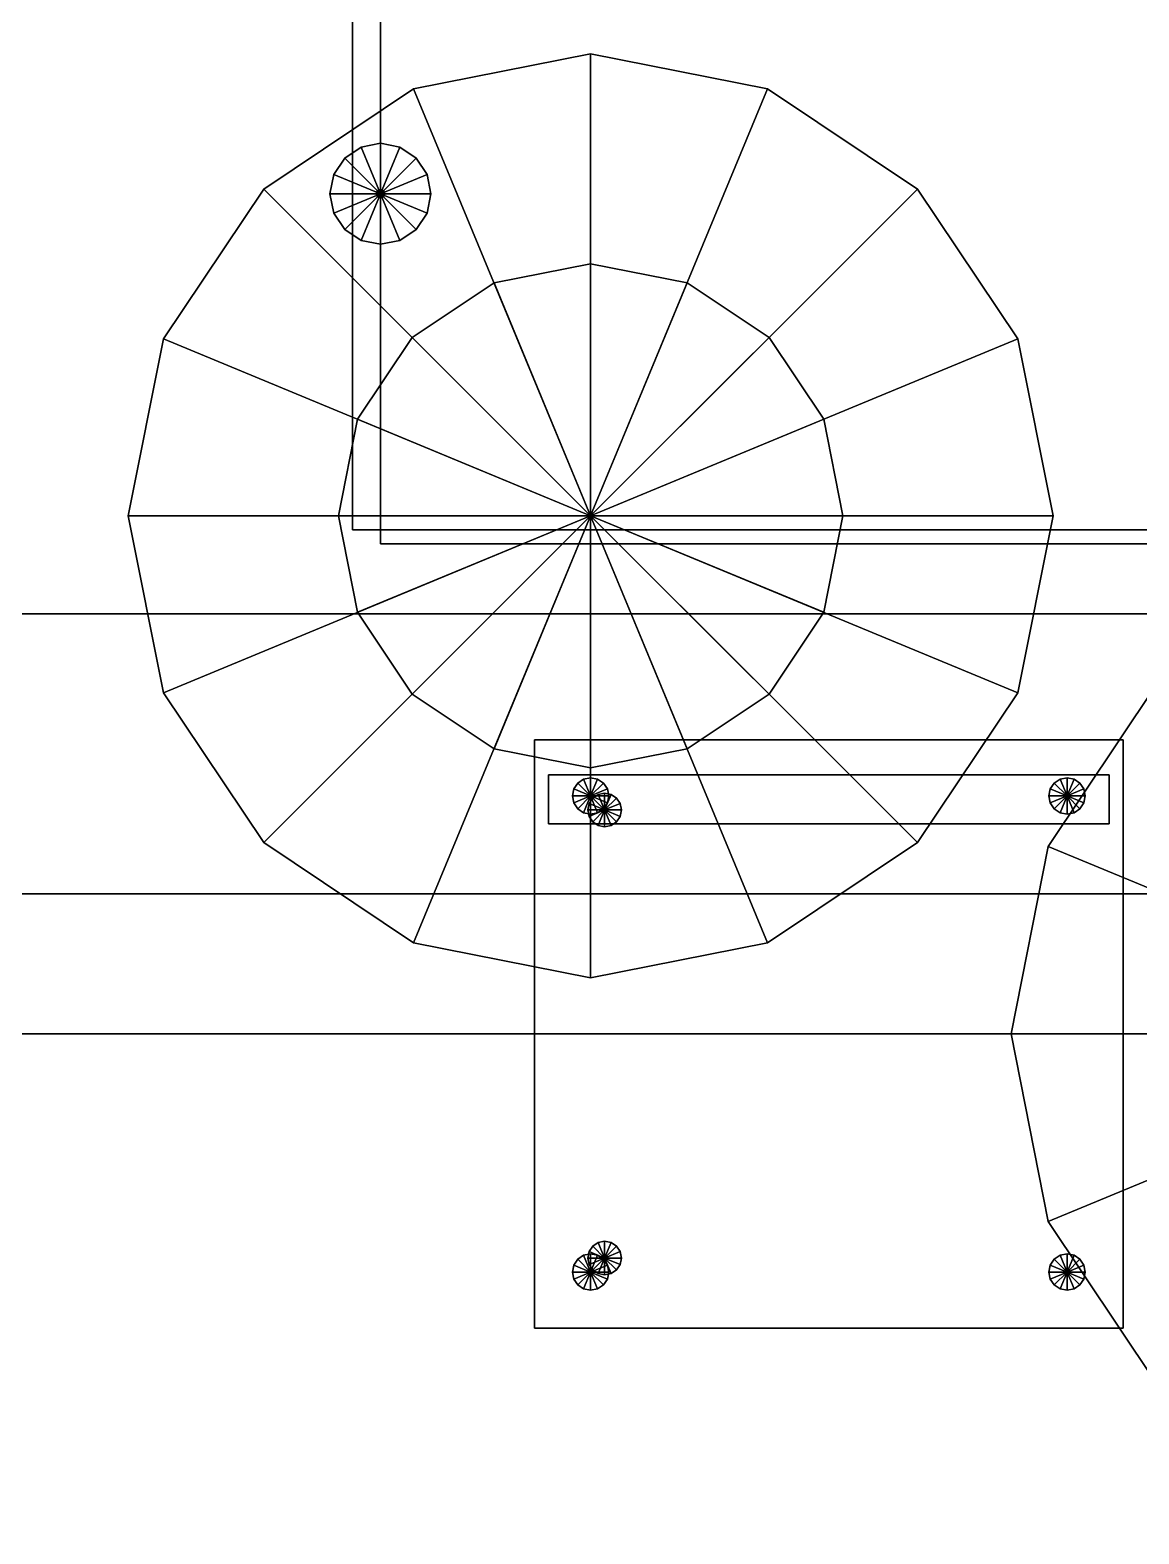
# Model space of a CAD drawing. Header units: millimetres. Extents: x -8000 to 18500, y -500 to 32500.
# Drawn here: x 7550 to 8341, y 10843 to 11917 of the extents above; entities that cross this region are included whole.
import ezdxf

# ---------------------------------------------------------------- set-up
doc = ezdxf.new("R2010")
doc.units = ezdxf.units.MM
for name, color, linetype in [('3D-FURNITURE', 7, 'Continuous'), ('3D-LIGHTS', 7, 'Continuous'), ('3D-SITE', 7, 'Continuous'), ('3D-SLABS', 7, 'Continuous'), ('3D-VEHICLES', 7, 'Continuous')]:
    doc.layers.add(name, color=color, linetype=linetype)

msp = doc.modelspace()

# ---------------------------------------------------------------- linework, layer by layer
at = {"layer": '3D-FURNITURE', "color": 7}
for points in [[(8352.5, 11447.5, 4638), (8276.6, 11333.9, 4638), (8276.6, 11333.9, 4670), (8352.5, 11447.5, 4670)], [(8600, 11200, 4670), (8352.5, 11447.5, 4670), (8276.6, 11333.9, 4670), (8600, 11200, 4670)], [(8600, 11200, 4638), (8276.6, 11333.9, 4638), (8352.5, 11447.5, 4638), (8600, 11200, 4638)], [(7910, 10990, 4360), (7910, 11410, 4360), (8330, 11410, 4360), (8330, 10990, 4360)], [(7910, 11410, 4360), (7910, 11410, 4400), (8330, 11410, 4400), (8330, 11410, 4360)], [(7910, 10990, 4360), (7910, 10990, 4400), (7910, 11410, 4400), (7910, 11410, 4360)], [(7910, 10990, 4400), (8330, 10990, 4400), (8330, 11410, 4400), (7910, 11410, 4400)], [(8330, 10990, 4360), (8330, 11410, 4360), (8330, 11410, 4400), (8330, 10990, 4400)], [(7920, 11350, 4650), (7920, 11385, 4650), (8320, 11385, 4650), (8320, 11350, 4650)], [(7920, 11385, 4650), (7920, 11385, 4740), (8320, 11385, 4740), (8320, 11385, 4650)], [(7920, 11350, 4650), (7920, 11350, 4740), (7920, 11385, 4740), (7920, 11385, 4650)], [(7920, 11350, 4740), (8320, 11350, 4740), (8320, 11385, 4740), (7920, 11385, 4740)], [(7950, 11383, 3950), (7945, 11382, 3950), (7945, 11382, 4380), (7950, 11383, 4380)], [(7950, 11370, 4380), (7950, 11383, 4380), (7945, 11382, 4380), (7950, 11370, 4380)], [(7950, 11370, 3950), (7945, 11382, 3950), (7950, 11383, 3950), (7950, 11370, 3950)], [(7955, 11382, 3950), (7950, 11383, 3950), (7950, 11383, 4380), (7955, 11382, 4380)], [(7950, 11370, 4380), (7955, 11382, 4380), (7950, 11383, 4380), (7950, 11370, 4380)], [(7950, 11370, 3950), (7950, 11383, 3950), (7955, 11382, 3950), (7950, 11370, 3950)], [(8290, 11383, 3950), (8285, 11382, 3950), (8285, 11382, 4380), (8290, 11383, 4380)], [(8290, 11370, 4380), (8290, 11383, 4380), (8285, 11382, 4380), (8290, 11370, 4380)], [(8290, 11370, 3950), (8285, 11382, 3950), (8290, 11383, 3950), (8290, 11370, 3950)], [(8295, 11382, 3950), (8290, 11383, 3950), (8290, 11383, 4380), (8295, 11382, 4380)], [(8290, 11370, 4380), (8295, 11382, 4380), (8290, 11383, 4380), (8290, 11370, 4380)], [(8290, 11370, 3950), (8290, 11383, 3950), (8295, 11382, 3950), (8290, 11370, 3950)], [(8320, 11350, 4650), (8320, 11385, 4650), (8320, 11385, 4740), (8320, 11350, 4740)], [(7938, 11375, 3950), (7937, 11370, 3950), (7937, 11370, 4380), (7938, 11375, 4380)], [(7950, 11370, 4380), (7938, 11375, 4380), (7937, 11370, 4380), (7950, 11370, 4380)], [(7950, 11370, 3950), (7937, 11370, 3950), (7938, 11375, 3950), (7950, 11370, 3950)], [(7940.8, 11379.2, 3950), (7938, 11375, 3950), (7938, 11375, 4380), (7940.8, 11379.2, 4380)], [(7950, 11370, 4380), (7940.8, 11379.2, 4380), (7938, 11375, 4380), (7950, 11370, 4380)], [(7950, 11370, 3950), (7938, 11375, 3950), (7940.8, 11379.2, 3950), (7950, 11370, 3950)], [(7945, 11382, 3950), (7940.8, 11379.2, 3950), (7940.8, 11379.2, 4380), (7945, 11382, 4380)], [(7950, 11370, 4380), (7945, 11382, 4380), (7940.8, 11379.2, 4380), (7950, 11370, 4380)], [(7950, 11370, 3950), (7940.8, 11379.2, 3950), (7945, 11382, 3950), (7950, 11370, 3950)], [(7950, 11370, 4380), (7959.2, 11379.2, 4380), (7955, 11382, 4380), (7950, 11370, 4380)], [(7950, 11370, 3950), (7955, 11382, 3950), (7959.2, 11379.2, 3950), (7950, 11370, 3950)], [(7950, 11370, 4380), (7962, 11375, 4380), (7959.2, 11379.2, 4380), (7950, 11370, 4380)], [(7950, 11370, 3950), (7959.2, 11379.2, 3950), (7962, 11375, 3950), (7950, 11370, 3950)], [(7950, 11370, 4380), (7963, 11370, 4380), (7962, 11375, 4380), (7950, 11370, 4380)], [(7950, 11370, 3950), (7962, 11375, 3950), (7963, 11370, 3950), (7950, 11370, 3950)], [(7959.2, 11379.2, 3950), (7955, 11382, 3950), (7955, 11382, 4380), (7959.2, 11379.2, 4380)], [(7962, 11375, 3950), (7959.2, 11379.2, 3950), (7959.2, 11379.2, 4380), (7962, 11375, 4380)], [(7963, 11370, 3950), (7962, 11375, 3950), (7962, 11375, 4380), (7963, 11370, 4380)], [(8278, 11375, 3950), (8277, 11370, 3950), (8277, 11370, 4380), (8278, 11375, 4380)], [(8290, 11370, 4380), (8278, 11375, 4380), (8277, 11370, 4380), (8290, 11370, 4380)], [(8290, 11370, 3950), (8277, 11370, 3950), (8278, 11375, 3950), (8290, 11370, 3950)], [(8280.8, 11379.2, 3950), (8278, 11375, 3950), (8278, 11375, 4380), (8280.8, 11379.2, 4380)], [(8290, 11370, 4380), (8280.8, 11379.2, 4380), (8278, 11375, 4380), (8290, 11370, 4380)], [(8290, 11370, 3950), (8278, 11375, 3950), (8280.8, 11379.2, 3950), (8290, 11370, 3950)], [(8285, 11382, 3950), (8280.8, 11379.2, 3950), (8280.8, 11379.2, 4380), (8285, 11382, 4380)], [(8290, 11370, 4380), (8285, 11382, 4380), (8280.8, 11379.2, 4380), (8290, 11370, 4380)], [(8290, 11370, 3950), (8280.8, 11379.2, 3950), (8285, 11382, 3950), (8290, 11370, 3950)], [(8290, 11370, 4380), (8299.2, 11379.2, 4380), (8295, 11382, 4380), (8290, 11370, 4380)], [(8290, 11370, 3950), (8295, 11382, 3950), (8299.2, 11379.2, 3950), (8290, 11370, 3950)], [(8290, 11370, 4380), (8302, 11375, 4380), (8299.2, 11379.2, 4380), (8290, 11370, 4380)], [(8290, 11370, 3950), (8299.2, 11379.2, 3950), (8302, 11375, 3950), (8290, 11370, 3950)], [(8290, 11370, 4380), (8303, 11370, 4380), (8302, 11375, 4380), (8290, 11370, 4380)], [(8290, 11370, 3950), (8302, 11375, 3950), (8303, 11370, 3950), (8290, 11370, 3950)], [(8299.2, 11379.2, 3950), (8295, 11382, 3950), (8295, 11382, 4380), (8299.2, 11379.2, 4380)], [(8302, 11375, 3950), (8299.2, 11379.2, 3950), (8299.2, 11379.2, 4380), (8302, 11375, 4380)], [(8303, 11370, 3950), (8302, 11375, 3950), (8302, 11375, 4380), (8303, 11370, 4380)], [(7937, 11370, 3950), (7938, 11365, 3950), (7938, 11365, 4380), (7937, 11370, 4380)], [(7950, 11370, 4380), (7937, 11370, 4380), (7938, 11365, 4380), (7950, 11370, 4380)], [(7950, 11370, 3950), (7938, 11365, 3950), (7937, 11370, 3950), (7950, 11370, 3950)], [(7950, 11370, 4380), (7938, 11365, 4380), (7940.8, 11360.8, 4380), (7950, 11370, 4380)], [(7950, 11370, 3950), (7940.8, 11360.8, 3950), (7938, 11365, 3950), (7950, 11370, 3950)], [(7938, 11365, 3950), (7940.8, 11360.8, 3950), (7940.8, 11360.8, 4380), (7938, 11365, 4380)], [(7950, 11370, 4380), (7940.8, 11360.8, 4380), (7945, 11358, 4380), (7950, 11370, 4380)], [(7950, 11370, 3950), (7945, 11358, 3950), (7940.8, 11360.8, 3950), (7950, 11370, 3950)], [(7950, 11370, 4380), (7945, 11358, 4380), (7950, 11357, 4380), (7950, 11370, 4380)], [(7950, 11370, 3950), (7950, 11357, 3950), (7945, 11358, 3950), (7950, 11370, 3950)], [(7948.9, 11364.6, 4380), (7948, 11360, 4380), (7948, 11360, 4730), (7948.9, 11364.6, 4730)], [(7960, 11360, 4730), (7948.9, 11364.6, 4730), (7948, 11360, 4730), (7960, 11360, 4730)], [(7960, 11360, 4380), (7948, 11360, 4380), (7948.9, 11364.6, 4380), (7960, 11360, 4380)], [(7951.5, 11368.5, 4380), (7948.9, 11364.6, 4380), (7948.9, 11364.6, 4730), (7951.5, 11368.5, 4730)], [(7960, 11360, 4730), (7951.5, 11368.5, 4730), (7948.9, 11364.6, 4730), (7960, 11360, 4730)], [(7960, 11360, 4380), (7948.9, 11364.6, 4380), (7951.5, 11368.5, 4380), (7960, 11360, 4380)], [(7950, 11370, 4380), (7950, 11357, 4380), (7955, 11358, 4380), (7950, 11370, 4380)], [(7950, 11370, 3950), (7955, 11358, 3950), (7950, 11357, 3950), (7950, 11370, 3950)], [(7950, 11370, 4380), (7955, 11358, 4380), (7959.2, 11360.8, 4380), (7950, 11370, 4380)], [(7950, 11370, 3950), (7959.2, 11360.8, 3950), (7955, 11358, 3950), (7950, 11370, 3950)], [(7950, 11370, 4380), (7959.2, 11360.8, 4380), (7962, 11365, 4380), (7950, 11370, 4380)], [(7950, 11370, 3950), (7962, 11365, 3950), (7959.2, 11360.8, 3950), (7950, 11370, 3950)], [(7950, 11370, 4380), (7962, 11365, 4380), (7963, 11370, 4380), (7950, 11370, 4380)], [(7950, 11370, 3950), (7963, 11370, 3950), (7962, 11365, 3950), (7950, 11370, 3950)], [(7955.4, 11371.1, 4380), (7951.5, 11368.5, 4380), (7951.5, 11368.5, 4730), (7955.4, 11371.1, 4730)], [(7960, 11360, 4730), (7955.4, 11371.1, 4730), (7951.5, 11368.5, 4730), (7960, 11360, 4730)], [(7960, 11360, 4380), (7951.5, 11368.5, 4380), (7955.4, 11371.1, 4380), (7960, 11360, 4380)], [(7960, 11372, 4380), (7955.4, 11371.1, 4380), (7955.4, 11371.1, 4730), (7960, 11372, 4730)], [(7960, 11360, 4730), (7960, 11372, 4730), (7955.4, 11371.1, 4730), (7960, 11360, 4730)], [(7960, 11360, 4380), (7955.4, 11371.1, 4380), (7960, 11372, 4380), (7960, 11360, 4380)], [(7959.2, 11360.8, 3950), (7962, 11365, 3950), (7962, 11365, 4380), (7959.2, 11360.8, 4380)], [(7964.6, 11371.1, 4380), (7960, 11372, 4380), (7960, 11372, 4730), (7964.6, 11371.1, 4730)], [(7960, 11360, 4730), (7964.6, 11371.1, 4730), (7960, 11372, 4730), (7960, 11360, 4730)], [(7960, 11360, 4380), (7960, 11372, 4380), (7964.6, 11371.1, 4380), (7960, 11360, 4380)], [(7960, 11360, 4730), (7968.5, 11368.5, 4730), (7964.6, 11371.1, 4730), (7960, 11360, 4730)], [(7960, 11360, 4380), (7964.6, 11371.1, 4380), (7968.5, 11368.5, 4380), (7960, 11360, 4380)], [(7960, 11360, 4730), (7971.1, 11364.6, 4730), (7968.5, 11368.5, 4730), (7960, 11360, 4730)], [(7960, 11360, 4380), (7968.5, 11368.5, 4380), (7971.1, 11364.6, 4380), (7960, 11360, 4380)], [(7960, 11360, 4730), (7972, 11360, 4730), (7971.1, 11364.6, 4730), (7960, 11360, 4730)], [(7960, 11360, 4380), (7971.1, 11364.6, 4380), (7972, 11360, 4380), (7960, 11360, 4380)], [(7962, 11365, 3950), (7963, 11370, 3950), (7963, 11370, 4380), (7962, 11365, 4380)], [(7968.5, 11368.5, 4380), (7964.6, 11371.1, 4380), (7964.6, 11371.1, 4730), (7968.5, 11368.5, 4730)], [(7971.1, 11364.6, 4380), (7968.5, 11368.5, 4380), (7968.5, 11368.5, 4730), (7971.1, 11364.6, 4730)], [(7972, 11360, 4380), (7971.1, 11364.6, 4380), (7971.1, 11364.6, 4730), (7972, 11360, 4730)], [(8277, 11370, 3950), (8278, 11365, 3950), (8278, 11365, 4380), (8277, 11370, 4380)], [(8290, 11370, 4380), (8277, 11370, 4380), (8278, 11365, 4380), (8290, 11370, 4380)], [(8290, 11370, 3950), (8278, 11365, 3950), (8277, 11370, 3950), (8290, 11370, 3950)], [(8290, 11370, 4380), (8278, 11365, 4380), (8280.8, 11360.8, 4380), (8290, 11370, 4380)], [(8290, 11370, 3950), (8280.8, 11360.8, 3950), (8278, 11365, 3950), (8290, 11370, 3950)], [(8278, 11365, 3950), (8280.8, 11360.8, 3950), (8280.8, 11360.8, 4380), (8278, 11365, 4380)], [(8290, 11370, 4380), (8280.8, 11360.8, 4380), (8285, 11358, 4380), (8290, 11370, 4380)], [(8290, 11370, 3950), (8285, 11358, 3950), (8280.8, 11360.8, 3950), (8290, 11370, 3950)], [(8290, 11370, 4380), (8285, 11358, 4380), (8290, 11357, 4380), (8290, 11370, 4380)], [(8290, 11370, 3950), (8290, 11357, 3950), (8285, 11358, 3950), (8290, 11370, 3950)], [(8290, 11370, 4380), (8290, 11357, 4380), (8295, 11358, 4380), (8290, 11370, 4380)], [(8290, 11370, 3950), (8295, 11358, 3950), (8290, 11357, 3950), (8290, 11370, 3950)], [(8290, 11370, 4380), (8295, 11358, 4380), (8299.2, 11360.8, 4380), (8290, 11370, 4380)], [(8290, 11370, 3950), (8299.2, 11360.8, 3950), (8295, 11358, 3950), (8290, 11370, 3950)], [(8290, 11370, 4380), (8299.2, 11360.8, 4380), (8302, 11365, 4380), (8290, 11370, 4380)], [(8290, 11370, 3950), (8302, 11365, 3950), (8299.2, 11360.8, 3950), (8290, 11370, 3950)], [(8290, 11370, 4380), (8302, 11365, 4380), (8303, 11370, 4380), (8290, 11370, 4380)], [(8290, 11370, 3950), (8303, 11370, 3950), (8302, 11365, 3950), (8290, 11370, 3950)], [(8299.2, 11360.8, 3950), (8302, 11365, 3950), (8302, 11365, 4380), (8299.2, 11360.8, 4380)], [(8302, 11365, 3950), (8303, 11370, 3950), (8303, 11370, 4380), (8302, 11365, 4380)], [(7940.8, 11360.8, 3950), (7945, 11358, 3950), (7945, 11358, 4380), (7940.8, 11360.8, 4380)], [(7945, 11358, 3950), (7950, 11357, 3950), (7950, 11357, 4380), (7945, 11358, 4380)], [(7948, 11360, 4380), (7948.9, 11355.4, 4380), (7948.9, 11355.4, 4730), (7948, 11360, 4730)], [(7960, 11360, 4730), (7948, 11360, 4730), (7948.9, 11355.4, 4730), (7960, 11360, 4730)], [(7960, 11360, 4380), (7948.9, 11355.4, 4380), (7948, 11360, 4380), (7960, 11360, 4380)], [(7960, 11360, 4730), (7948.9, 11355.4, 4730), (7951.5, 11351.5, 4730), (7960, 11360, 4730)], [(7960, 11360, 4380), (7951.5, 11351.5, 4380), (7948.9, 11355.4, 4380), (7960, 11360, 4380)], [(7948.9, 11355.4, 4380), (7951.5, 11351.5, 4380), (7951.5, 11351.5, 4730), (7948.9, 11355.4, 4730)], [(7950, 11357, 3950), (7955, 11358, 3950), (7955, 11358, 4380), (7950, 11357, 4380)], [(7960, 11360, 4730), (7951.5, 11351.5, 4730), (7955.4, 11348.9, 4730), (7960, 11360, 4730)], [(7960, 11360, 4380), (7955.4, 11348.9, 4380), (7951.5, 11351.5, 4380), (7960, 11360, 4380)], [(7951.5, 11351.5, 4380), (7955.4, 11348.9, 4380), (7955.4, 11348.9, 4730), (7951.5, 11351.5, 4730)], [(7955, 11358, 3950), (7959.2, 11360.8, 3950), (7959.2, 11360.8, 4380), (7955, 11358, 4380)], [(7960, 11360, 4730), (7955.4, 11348.9, 4730), (7960, 11348, 4730), (7960, 11360, 4730)], [(7960, 11360, 4380), (7960, 11348, 4380), (7955.4, 11348.9, 4380), (7960, 11360, 4380)], [(7960, 11360, 4730), (7960, 11348, 4730), (7964.6, 11348.9, 4730), (7960, 11360, 4730)], [(7960, 11360, 4380), (7964.6, 11348.9, 4380), (7960, 11348, 4380), (7960, 11360, 4380)], [(7960, 11360, 4730), (7964.6, 11348.9, 4730), (7968.5, 11351.5, 4730), (7960, 11360, 4730)], [(7960, 11360, 4380), (7968.5, 11351.5, 4380), (7964.6, 11348.9, 4380), (7960, 11360, 4380)], [(7960, 11360, 4730), (7968.5, 11351.5, 4730), (7971.1, 11355.4, 4730), (7960, 11360, 4730)], [(7960, 11360, 4380), (7971.1, 11355.4, 4380), (7968.5, 11351.5, 4380), (7960, 11360, 4380)], [(7960, 11360, 4730), (7971.1, 11355.4, 4730), (7972, 11360, 4730), (7960, 11360, 4730)], [(7960, 11360, 4380), (7972, 11360, 4380), (7971.1, 11355.4, 4380), (7960, 11360, 4380)], [(7964.6, 11348.9, 4380), (7968.5, 11351.5, 4380), (7968.5, 11351.5, 4730), (7964.6, 11348.9, 4730)], [(7968.5, 11351.5, 4380), (7971.1, 11355.4, 4380), (7971.1, 11355.4, 4730), (7968.5, 11351.5, 4730)], [(7971.1, 11355.4, 4380), (7972, 11360, 4380), (7972, 11360, 4730), (7971.1, 11355.4, 4730)], [(8280.8, 11360.8, 3950), (8285, 11358, 3950), (8285, 11358, 4380), (8280.8, 11360.8, 4380)], [(8285, 11358, 3950), (8290, 11357, 3950), (8290, 11357, 4380), (8285, 11358, 4380)], [(8290, 11357, 3950), (8295, 11358, 3950), (8295, 11358, 4380), (8290, 11357, 4380)], [(8295, 11358, 3950), (8299.2, 11360.8, 3950), (8299.2, 11360.8, 4380), (8295, 11358, 4380)], [(7920, 11350, 4650), (8320, 11350, 4650), (8320, 11350, 4740), (7920, 11350, 4740)], [(7955.4, 11348.9, 4380), (7960, 11348, 4380), (7960, 11348, 4730), (7955.4, 11348.9, 4730)], [(7960, 11348, 4380), (7964.6, 11348.9, 4380), (7964.6, 11348.9, 4730), (7960, 11348, 4730)], [(8276.6, 11333.9, 4638), (8250, 11200, 4638), (8250, 11200, 4670), (8276.6, 11333.9, 4670)], [(8600, 11200, 4670), (8276.6, 11333.9, 4670), (8250, 11200, 4670), (8600, 11200, 4670)], [(8600, 11200, 4638), (8250, 11200, 4638), (8276.6, 11333.9, 4638), (8600, 11200, 4638)], [(8250, 11200, 4638), (8276.6, 11066.1, 4638), (8276.6, 11066.1, 4670), (8250, 11200, 4670)], [(8600, 11200, 4670), (8250, 11200, 4670), (8276.6, 11066.1, 4670), (8600, 11200, 4670)], [(8600, 11200, 4638), (8276.6, 11066.1, 4638), (8250, 11200, 4638), (8600, 11200, 4638)], [(8600, 11200, 4670), (8276.6, 11066.1, 4670), (8352.5, 10952.5, 4670), (8600, 11200, 4670)], [(8600, 11200, 4638), (8352.5, 10952.5, 4638), (8276.6, 11066.1, 4638), (8600, 11200, 4638)], [(8276.6, 11066.1, 4638), (8352.5, 10952.5, 4638), (8352.5, 10952.5, 4670), (8276.6, 11066.1, 4670)], [(7955.4, 11051.1, 4380), (7951.5, 11048.5, 4380), (7951.5, 11048.5, 4730), (7955.4, 11051.1, 4730)], [(7960, 11040, 4730), (7955.4, 11051.1, 4730), (7951.5, 11048.5, 4730), (7960, 11040, 4730)], [(7960, 11040, 4380), (7951.5, 11048.5, 4380), (7955.4, 11051.1, 4380), (7960, 11040, 4380)], [(7960, 11052, 4380), (7955.4, 11051.1, 4380), (7955.4, 11051.1, 4730), (7960, 11052, 4730)], [(7960, 11040, 4730), (7960, 11052, 4730), (7955.4, 11051.1, 4730), (7960, 11040, 4730)], [(7960, 11040, 4380), (7955.4, 11051.1, 4380), (7960, 11052, 4380), (7960, 11040, 4380)], [(7964.6, 11051.1, 4380), (7960, 11052, 4380), (7960, 11052, 4730), (7964.6, 11051.1, 4730)], [(7960, 11040, 4730), (7964.6, 11051.1, 4730), (7960, 11052, 4730), (7960, 11040, 4730)], [(7960, 11040, 4380), (7960, 11052, 4380), (7964.6, 11051.1, 4380), (7960, 11040, 4380)], [(7960, 11040, 4730), (7968.5, 11048.5, 4730), (7964.6, 11051.1, 4730), (7960, 11040, 4730)], [(7960, 11040, 4380), (7964.6, 11051.1, 4380), (7968.5, 11048.5, 4380), (7960, 11040, 4380)], [(7968.5, 11048.5, 4380), (7964.6, 11051.1, 4380), (7964.6, 11051.1, 4730), (7968.5, 11048.5, 4730)], [(7945, 11042, 3950), (7940.8, 11039.2, 3950), (7940.8, 11039.2, 4380), (7945, 11042, 4380)], [(7950, 11030, 4380), (7945, 11042, 4380), (7940.8, 11039.2, 4380), (7950, 11030, 4380)], [(7950, 11030, 3950), (7940.8, 11039.2, 3950), (7945, 11042, 3950), (7950, 11030, 3950)], [(7950, 11043, 3950), (7945, 11042, 3950), (7945, 11042, 4380), (7950, 11043, 4380)], [(7950, 11030, 4380), (7950, 11043, 4380), (7945, 11042, 4380), (7950, 11030, 4380)], [(7950, 11030, 3950), (7945, 11042, 3950), (7950, 11043, 3950), (7950, 11030, 3950)], [(7948.9, 11044.6, 4380), (7948, 11040, 4380), (7948, 11040, 4730), (7948.9, 11044.6, 4730)], [(7960, 11040, 4730), (7948.9, 11044.6, 4730), (7948, 11040, 4730), (7960, 11040, 4730)], [(7960, 11040, 4380), (7948, 11040, 4380), (7948.9, 11044.6, 4380), (7960, 11040, 4380)], [(7948, 11040, 4380), (7948.9, 11035.4, 4380), (7948.9, 11035.4, 4730), (7948, 11040, 4730)], [(7960, 11040, 4730), (7948, 11040, 4730), (7948.9, 11035.4, 4730), (7960, 11040, 4730)], [(7960, 11040, 4380), (7948.9, 11035.4, 4380), (7948, 11040, 4380), (7960, 11040, 4380)], [(7951.5, 11048.5, 4380), (7948.9, 11044.6, 4380), (7948.9, 11044.6, 4730), (7951.5, 11048.5, 4730)], [(7960, 11040, 4730), (7951.5, 11048.5, 4730), (7948.9, 11044.6, 4730), (7960, 11040, 4730)], [(7960, 11040, 4380), (7948.9, 11044.6, 4380), (7951.5, 11048.5, 4380), (7960, 11040, 4380)], [(7960, 11040, 4730), (7948.9, 11035.4, 4730), (7951.5, 11031.5, 4730), (7960, 11040, 4730)], [(7960, 11040, 4380), (7951.5, 11031.5, 4380), (7948.9, 11035.4, 4380), (7960, 11040, 4380)], [(7955, 11042, 3950), (7950, 11043, 3950), (7950, 11043, 4380), (7955, 11042, 4380)], [(7950, 11030, 4380), (7955, 11042, 4380), (7950, 11043, 4380), (7950, 11030, 4380)], [(7950, 11030, 3950), (7950, 11043, 3950), (7955, 11042, 3950), (7950, 11030, 3950)], [(7950, 11030, 4380), (7959.2, 11039.2, 4380), (7955, 11042, 4380), (7950, 11030, 4380)], [(7950, 11030, 3950), (7955, 11042, 3950), (7959.2, 11039.2, 3950), (7950, 11030, 3950)], [(7960, 11040, 4730), (7951.5, 11031.5, 4730), (7955.4, 11028.9, 4730), (7960, 11040, 4730)], [(7960, 11040, 4380), (7955.4, 11028.9, 4380), (7951.5, 11031.5, 4380), (7960, 11040, 4380)], [(7959.2, 11039.2, 3950), (7955, 11042, 3950), (7955, 11042, 4380), (7959.2, 11039.2, 4380)], [(7960, 11040, 4730), (7955.4, 11028.9, 4730), (7960, 11028, 4730), (7960, 11040, 4730)], [(7960, 11040, 4380), (7960, 11028, 4380), (7955.4, 11028.9, 4380), (7960, 11040, 4380)], [(7960, 11040, 4730), (7971.1, 11044.6, 4730), (7968.5, 11048.5, 4730), (7960, 11040, 4730)], [(7960, 11040, 4380), (7968.5, 11048.5, 4380), (7971.1, 11044.6, 4380), (7960, 11040, 4380)], [(7960, 11040, 4730), (7972, 11040, 4730), (7971.1, 11044.6, 4730), (7960, 11040, 4730)], [(7960, 11040, 4380), (7971.1, 11044.6, 4380), (7972, 11040, 4380), (7960, 11040, 4380)], [(7960, 11040, 4730), (7960, 11028, 4730), (7964.6, 11028.9, 4730), (7960, 11040, 4730)], [(7960, 11040, 4380), (7964.6, 11028.9, 4380), (7960, 11028, 4380), (7960, 11040, 4380)], [(7960, 11040, 4730), (7964.6, 11028.9, 4730), (7968.5, 11031.5, 4730), (7960, 11040, 4730)], [(7960, 11040, 4380), (7968.5, 11031.5, 4380), (7964.6, 11028.9, 4380), (7960, 11040, 4380)], [(7960, 11040, 4730), (7968.5, 11031.5, 4730), (7971.1, 11035.4, 4730), (7960, 11040, 4730)], [(7960, 11040, 4380), (7971.1, 11035.4, 4380), (7968.5, 11031.5, 4380), (7960, 11040, 4380)], [(7960, 11040, 4730), (7971.1, 11035.4, 4730), (7972, 11040, 4730), (7960, 11040, 4730)], [(7960, 11040, 4380), (7972, 11040, 4380), (7971.1, 11035.4, 4380), (7960, 11040, 4380)], [(7971.1, 11044.6, 4380), (7968.5, 11048.5, 4380), (7968.5, 11048.5, 4730), (7971.1, 11044.6, 4730)], [(7972, 11040, 4380), (7971.1, 11044.6, 4380), (7971.1, 11044.6, 4730), (7972, 11040, 4730)], [(7971.1, 11035.4, 4380), (7972, 11040, 4380), (7972, 11040, 4730), (7971.1, 11035.4, 4730)], [(8285, 11042, 3950), (8280.8, 11039.2, 3950), (8280.8, 11039.2, 4380), (8285, 11042, 4380)], [(8290, 11030, 4380), (8285, 11042, 4380), (8280.8, 11039.2, 4380), (8290, 11030, 4380)], [(8290, 11030, 3950), (8280.8, 11039.2, 3950), (8285, 11042, 3950), (8290, 11030, 3950)], [(8290, 11043, 3950), (8285, 11042, 3950), (8285, 11042, 4380), (8290, 11043, 4380)], [(8290, 11030, 4380), (8290, 11043, 4380), (8285, 11042, 4380), (8290, 11030, 4380)], [(8290, 11030, 3950), (8285, 11042, 3950), (8290, 11043, 3950), (8290, 11030, 3950)], [(8295, 11042, 3950), (8290, 11043, 3950), (8290, 11043, 4380), (8295, 11042, 4380)], [(8290, 11030, 4380), (8295, 11042, 4380), (8290, 11043, 4380), (8290, 11030, 4380)], [(8290, 11030, 3950), (8290, 11043, 3950), (8295, 11042, 3950), (8290, 11030, 3950)], [(8290, 11030, 4380), (8299.2, 11039.2, 4380), (8295, 11042, 4380), (8290, 11030, 4380)], [(8290, 11030, 3950), (8295, 11042, 3950), (8299.2, 11039.2, 3950), (8290, 11030, 3950)], [(8299.2, 11039.2, 3950), (8295, 11042, 3950), (8295, 11042, 4380), (8299.2, 11039.2, 4380)], [(7938, 11035, 3950), (7937, 11030, 3950), (7937, 11030, 4380), (7938, 11035, 4380)], [(7950, 11030, 4380), (7938, 11035, 4380), (7937, 11030, 4380), (7950, 11030, 4380)], [(7950, 11030, 3950), (7937, 11030, 3950), (7938, 11035, 3950), (7950, 11030, 3950)], [(7937, 11030, 3950), (7938, 11025, 3950), (7938, 11025, 4380), (7937, 11030, 4380)], [(7950, 11030, 4380), (7937, 11030, 4380), (7938, 11025, 4380), (7950, 11030, 4380)], [(7950, 11030, 3950), (7938, 11025, 3950), (7937, 11030, 3950), (7950, 11030, 3950)], [(7940.8, 11039.2, 3950), (7938, 11035, 3950), (7938, 11035, 4380), (7940.8, 11039.2, 4380)], [(7950, 11030, 4380), (7940.8, 11039.2, 4380), (7938, 11035, 4380), (7950, 11030, 4380)], [(7950, 11030, 3950), (7938, 11035, 3950), (7940.8, 11039.2, 3950), (7950, 11030, 3950)], [(7950, 11030, 4380), (7938, 11025, 4380), (7940.8, 11020.8, 4380), (7950, 11030, 4380)], [(7950, 11030, 3950), (7940.8, 11020.8, 3950), (7938, 11025, 3950), (7950, 11030, 3950)], [(7950, 11030, 4380), (7940.8, 11020.8, 4380), (7945, 11018, 4380), (7950, 11030, 4380)], [(7950, 11030, 3950), (7945, 11018, 3950), (7940.8, 11020.8, 3950), (7950, 11030, 3950)], [(7950, 11030, 4380), (7945, 11018, 4380), (7950, 11017, 4380), (7950, 11030, 4380)], [(7950, 11030, 3950), (7950, 11017, 3950), (7945, 11018, 3950), (7950, 11030, 3950)], [(7948.9, 11035.4, 4380), (7951.5, 11031.5, 4380), (7951.5, 11031.5, 4730), (7948.9, 11035.4, 4730)], [(7950, 11030, 4380), (7962, 11035, 4380), (7959.2, 11039.2, 4380), (7950, 11030, 4380)], [(7950, 11030, 3950), (7959.2, 11039.2, 3950), (7962, 11035, 3950), (7950, 11030, 3950)], [(7950, 11030, 4380), (7963, 11030, 4380), (7962, 11035, 4380), (7950, 11030, 4380)], [(7950, 11030, 3950), (7962, 11035, 3950), (7963, 11030, 3950), (7950, 11030, 3950)], [(7950, 11030, 4380), (7950, 11017, 4380), (7955, 11018, 4380), (7950, 11030, 4380)], [(7950, 11030, 3950), (7955, 11018, 3950), (7950, 11017, 3950), (7950, 11030, 3950)], [(7950, 11030, 4380), (7955, 11018, 4380), (7959.2, 11020.8, 4380), (7950, 11030, 4380)], [(7950, 11030, 3950), (7959.2, 11020.8, 3950), (7955, 11018, 3950), (7950, 11030, 3950)], [(7950, 11030, 4380), (7959.2, 11020.8, 4380), (7962, 11025, 4380), (7950, 11030, 4380)], [(7950, 11030, 3950), (7962, 11025, 3950), (7959.2, 11020.8, 3950), (7950, 11030, 3950)], [(7950, 11030, 4380), (7962, 11025, 4380), (7963, 11030, 4380), (7950, 11030, 4380)], [(7950, 11030, 3950), (7963, 11030, 3950), (7962, 11025, 3950), (7950, 11030, 3950)], [(7951.5, 11031.5, 4380), (7955.4, 11028.9, 4380), (7955.4, 11028.9, 4730), (7951.5, 11031.5, 4730)], [(7955.4, 11028.9, 4380), (7960, 11028, 4380), (7960, 11028, 4730), (7955.4, 11028.9, 4730)], [(7962, 11035, 3950), (7959.2, 11039.2, 3950), (7959.2, 11039.2, 4380), (7962, 11035, 4380)], [(7960, 11028, 4380), (7964.6, 11028.9, 4380), (7964.6, 11028.9, 4730), (7960, 11028, 4730)], [(7963, 11030, 3950), (7962, 11035, 3950), (7962, 11035, 4380), (7963, 11030, 4380)], [(7962, 11025, 3950), (7963, 11030, 3950), (7963, 11030, 4380), (7962, 11025, 4380)], [(7964.6, 11028.9, 4380), (7968.5, 11031.5, 4380), (7968.5, 11031.5, 4730), (7964.6, 11028.9, 4730)], [(7968.5, 11031.5, 4380), (7971.1, 11035.4, 4380), (7971.1, 11035.4, 4730), (7968.5, 11031.5, 4730)], [(8278, 11035, 3950), (8277, 11030, 3950), (8277, 11030, 4380), (8278, 11035, 4380)], [(8290, 11030, 4380), (8278, 11035, 4380), (8277, 11030, 4380), (8290, 11030, 4380)], [(8290, 11030, 3950), (8277, 11030, 3950), (8278, 11035, 3950), (8290, 11030, 3950)], [(8277, 11030, 3950), (8278, 11025, 3950), (8278, 11025, 4380), (8277, 11030, 4380)], [(8290, 11030, 4380), (8277, 11030, 4380), (8278, 11025, 4380), (8290, 11030, 4380)], [(8290, 11030, 3950), (8278, 11025, 3950), (8277, 11030, 3950), (8290, 11030, 3950)], [(8280.8, 11039.2, 3950), (8278, 11035, 3950), (8278, 11035, 4380), (8280.8, 11039.2, 4380)], [(8290, 11030, 4380), (8280.8, 11039.2, 4380), (8278, 11035, 4380), (8290, 11030, 4380)], [(8290, 11030, 3950), (8278, 11035, 3950), (8280.8, 11039.2, 3950), (8290, 11030, 3950)], [(8290, 11030, 4380), (8278, 11025, 4380), (8280.8, 11020.8, 4380), (8290, 11030, 4380)], [(8290, 11030, 3950), (8280.8, 11020.8, 3950), (8278, 11025, 3950), (8290, 11030, 3950)], [(8290, 11030, 4380), (8280.8, 11020.8, 4380), (8285, 11018, 4380), (8290, 11030, 4380)], [(8290, 11030, 3950), (8285, 11018, 3950), (8280.8, 11020.8, 3950), (8290, 11030, 3950)], [(8290, 11030, 4380), (8285, 11018, 4380), (8290, 11017, 4380), (8290, 11030, 4380)], [(8290, 11030, 3950), (8290, 11017, 3950), (8285, 11018, 3950), (8290, 11030, 3950)], [(8290, 11030, 4380), (8302, 11035, 4380), (8299.2, 11039.2, 4380), (8290, 11030, 4380)], [(8290, 11030, 3950), (8299.2, 11039.2, 3950), (8302, 11035, 3950), (8290, 11030, 3950)], [(8290, 11030, 4380), (8303, 11030, 4380), (8302, 11035, 4380), (8290, 11030, 4380)], [(8290, 11030, 3950), (8302, 11035, 3950), (8303, 11030, 3950), (8290, 11030, 3950)], [(8290, 11030, 4380), (8290, 11017, 4380), (8295, 11018, 4380), (8290, 11030, 4380)], [(8290, 11030, 3950), (8295, 11018, 3950), (8290, 11017, 3950), (8290, 11030, 3950)], [(8290, 11030, 4380), (8295, 11018, 4380), (8299.2, 11020.8, 4380), (8290, 11030, 4380)], [(8290, 11030, 3950), (8299.2, 11020.8, 3950), (8295, 11018, 3950), (8290, 11030, 3950)], [(8290, 11030, 4380), (8299.2, 11020.8, 4380), (8302, 11025, 4380), (8290, 11030, 4380)], [(8290, 11030, 3950), (8302, 11025, 3950), (8299.2, 11020.8, 3950), (8290, 11030, 3950)], [(8290, 11030, 4380), (8302, 11025, 4380), (8303, 11030, 4380), (8290, 11030, 4380)], [(8290, 11030, 3950), (8303, 11030, 3950), (8302, 11025, 3950), (8290, 11030, 3950)], [(8302, 11035, 3950), (8299.2, 11039.2, 3950), (8299.2, 11039.2, 4380), (8302, 11035, 4380)], [(8303, 11030, 3950), (8302, 11035, 3950), (8302, 11035, 4380), (8303, 11030, 4380)], [(8302, 11025, 3950), (8303, 11030, 3950), (8303, 11030, 4380), (8302, 11025, 4380)], [(7938, 11025, 3950), (7940.8, 11020.8, 3950), (7940.8, 11020.8, 4380), (7938, 11025, 4380)], [(7940.8, 11020.8, 3950), (7945, 11018, 3950), (7945, 11018, 4380), (7940.8, 11020.8, 4380)], [(7945, 11018, 3950), (7950, 11017, 3950), (7950, 11017, 4380), (7945, 11018, 4380)], [(7950, 11017, 3950), (7955, 11018, 3950), (7955, 11018, 4380), (7950, 11017, 4380)], [(7955, 11018, 3950), (7959.2, 11020.8, 3950), (7959.2, 11020.8, 4380), (7955, 11018, 4380)], [(7959.2, 11020.8, 3950), (7962, 11025, 3950), (7962, 11025, 4380), (7959.2, 11020.8, 4380)], [(8278, 11025, 3950), (8280.8, 11020.8, 3950), (8280.8, 11020.8, 4380), (8278, 11025, 4380)], [(8280.8, 11020.8, 3950), (8285, 11018, 3950), (8285, 11018, 4380), (8280.8, 11020.8, 4380)], [(8285, 11018, 3950), (8290, 11017, 3950), (8290, 11017, 4380), (8285, 11018, 4380)], [(8290, 11017, 3950), (8295, 11018, 3950), (8295, 11018, 4380), (8290, 11017, 4380)], [(8295, 11018, 3950), (8299.2, 11020.8, 3950), (8299.2, 11020.8, 4380), (8295, 11018, 4380)], [(8299.2, 11020.8, 3950), (8302, 11025, 3950), (8302, 11025, 4380), (8299.2, 11020.8, 4380)], [(7910, 10990, 4360), (8330, 10990, 4360), (8330, 10990, 4400), (7910, 10990, 4400)]]:
    msp.add_3dface(points, dxfattribs=at)
at = {"layer": '3D-LIGHTS', "color": 7}
for points in [[(7800, 11836, 6510), (7786.2, 11833.3, 6510), (7786.2, 11833.3, 6550), (7800, 11836, 6550)], [(7800, 11800, 6550), (7800, 11836, 6550), (7786.2, 11833.3, 6550), (7800, 11800, 6550)], [(7800, 11800, 6510), (7786.2, 11833.3, 6510), (7800, 11836, 6510), (7800, 11800, 6510)], [(7813.8, 11833.3, 6510), (7800, 11836, 6510), (7800, 11836, 6550), (7813.8, 11833.3, 6550)], [(7800, 11800, 6550), (7813.8, 11833.3, 6550), (7800, 11836, 6550), (7800, 11800, 6550)], [(7800, 11800, 6510), (7800, 11836, 6510), (7813.8, 11833.3, 6510), (7800, 11800, 6510)], [(7774.5, 11825.5, 6510), (7766.7, 11813.8, 6510), (7766.7, 11813.8, 6550), (7774.5, 11825.5, 6550)], [(7800, 11800, 6550), (7774.5, 11825.5, 6550), (7766.7, 11813.8, 6550), (7800, 11800, 6550)], [(7800, 11800, 6510), (7766.7, 11813.8, 6510), (7774.5, 11825.5, 6510), (7800, 11800, 6510)], [(7786.2, 11833.3, 6510), (7774.5, 11825.5, 6510), (7774.5, 11825.5, 6550), (7786.2, 11833.3, 6550)], [(7800, 11800, 6550), (7786.2, 11833.3, 6550), (7774.5, 11825.5, 6550), (7800, 11800, 6550)], [(7800, 11800, 6510), (7774.5, 11825.5, 6510), (7786.2, 11833.3, 6510), (7800, 11800, 6510)], [(7800, 11800, 6550), (7825.5, 11825.5, 6550), (7813.8, 11833.3, 6550), (7800, 11800, 6550)], [(7800, 11800, 6510), (7813.8, 11833.3, 6510), (7825.5, 11825.5, 6510), (7800, 11800, 6510)], [(7800, 11800, 6550), (7833.3, 11813.8, 6550), (7825.5, 11825.5, 6550), (7800, 11800, 6550)], [(7800, 11800, 6510), (7825.5, 11825.5, 6510), (7833.3, 11813.8, 6510), (7800, 11800, 6510)], [(7825.5, 11825.5, 6510), (7813.8, 11833.3, 6510), (7813.8, 11833.3, 6550), (7825.5, 11825.5, 6550)], [(7833.3, 11813.8, 6510), (7825.5, 11825.5, 6510), (7825.5, 11825.5, 6550), (7833.3, 11813.8, 6550)], [(7766.7, 11813.8, 6510), (7764, 11800, 6510), (7764, 11800, 6550), (7766.7, 11813.8, 6550)], [(7800, 11800, 6550), (7766.7, 11813.8, 6550), (7764, 11800, 6550), (7800, 11800, 6550)], [(7800, 11800, 6510), (7764, 11800, 6510), (7766.7, 11813.8, 6510), (7800, 11800, 6510)], [(7800, 11800, 6550), (7836, 11800, 6550), (7833.3, 11813.8, 6550), (7800, 11800, 6550)], [(7800, 11800, 6510), (7833.3, 11813.8, 6510), (7836, 11800, 6510), (7800, 11800, 6510)], [(7836, 11800, 6510), (7833.3, 11813.8, 6510), (7833.3, 11813.8, 6550), (7836, 11800, 6550)], [(7797.9, 11802.1, 6550), (7797.2, 11801.1, 6550), (7797.2, 11801.1, 6780), (7797.9, 11802.1, 6780)], [(7800, 11800, 6780), (7797.9, 11802.1, 6780), (7797.2, 11801.1, 6780), (7800, 11800, 6780)], [(7800, 11800, 6550), (7797.2, 11801.1, 6550), (7797.9, 11802.1, 6550), (7800, 11800, 6550)], [(7798.9, 11802.8, 6550), (7797.9, 11802.1, 6550), (7797.9, 11802.1, 6780), (7798.9, 11802.8, 6780)], [(7800, 11800, 6780), (7798.9, 11802.8, 6780), (7797.9, 11802.1, 6780), (7800, 11800, 6780)], [(7800, 11800, 6550), (7797.9, 11802.1, 6550), (7798.9, 11802.8, 6550), (7800, 11800, 6550)], [(7800, 11803, 6550), (7798.9, 11802.8, 6550), (7798.9, 11802.8, 6780), (7800, 11803, 6780)], [(7800, 11800, 6780), (7800, 11803, 6780), (7798.9, 11802.8, 6780), (7800, 11800, 6780)], [(7800, 11800, 6550), (7798.9, 11802.8, 6550), (7800, 11803, 6550), (7800, 11800, 6550)], [(7801.1, 11802.8, 6550), (7800, 11803, 6550), (7800, 11803, 6780), (7801.1, 11802.8, 6780)], [(7800, 11800, 6780), (7801.1, 11802.8, 6780), (7800, 11803, 6780), (7800, 11800, 6780)], [(7800, 11800, 6550), (7800, 11803, 6550), (7801.1, 11802.8, 6550), (7800, 11800, 6550)], [(7800, 11800, 6780), (7802.1, 11802.1, 6780), (7801.1, 11802.8, 6780), (7800, 11800, 6780)], [(7800, 11800, 6550), (7801.1, 11802.8, 6550), (7802.1, 11802.1, 6550), (7800, 11800, 6550)], [(7800, 11800, 6780), (7802.8, 11801.1, 6780), (7802.1, 11802.1, 6780), (7800, 11800, 6780)], [(7800, 11800, 6550), (7802.1, 11802.1, 6550), (7802.8, 11801.1, 6550), (7800, 11800, 6550)], [(7802.1, 11802.1, 6550), (7801.1, 11802.8, 6550), (7801.1, 11802.8, 6780), (7802.1, 11802.1, 6780)], [(7802.8, 11801.1, 6550), (7802.1, 11802.1, 6550), (7802.1, 11802.1, 6780), (7802.8, 11801.1, 6780)], [(7764, 11800, 6510), (7766.7, 11786.2, 6510), (7766.7, 11786.2, 6550), (7764, 11800, 6550)], [(7800, 11800, 6550), (7764, 11800, 6550), (7766.7, 11786.2, 6550), (7800, 11800, 6550)], [(7800, 11800, 6510), (7766.7, 11786.2, 6510), (7764, 11800, 6510), (7800, 11800, 6510)], [(7800, 11800, 6550), (7766.7, 11786.2, 6550), (7774.5, 11774.5, 6550), (7800, 11800, 6550)], [(7800, 11800, 6510), (7774.5, 11774.5, 6510), (7766.7, 11786.2, 6510), (7800, 11800, 6510)], [(7800, 11800, 6550), (7774.5, 11774.5, 6550), (7786.2, 11766.7, 6550), (7800, 11800, 6550)], [(7800, 11800, 6510), (7786.2, 11766.7, 6510), (7774.5, 11774.5, 6510), (7800, 11800, 6510)], [(7800, 11800, 6550), (7786.2, 11766.7, 6550), (7800, 11764, 6550), (7800, 11800, 6550)], [(7800, 11800, 6510), (7800, 11764, 6510), (7786.2, 11766.7, 6510), (7800, 11800, 6510)], [(7797.2, 11801.1, 6550), (7797, 11800, 6550), (7797, 11800, 6780), (7797.2, 11801.1, 6780)], [(7800, 11800, 6780), (7797.2, 11801.1, 6780), (7797, 11800, 6780), (7800, 11800, 6780)], [(7800, 11800, 6550), (7797, 11800, 6550), (7797.2, 11801.1, 6550), (7800, 11800, 6550)], [(7797, 11800, 6550), (7797.2, 11798.9, 6550), (7797.2, 11798.9, 6780), (7797, 11800, 6780)], [(7800, 11800, 6780), (7797, 11800, 6780), (7797.2, 11798.9, 6780), (7800, 11800, 6780)], [(7800, 11800, 6550), (7797.2, 11798.9, 6550), (7797, 11800, 6550), (7800, 11800, 6550)], [(7800, 11800, 6780), (7797.2, 11798.9, 6780), (7797.9, 11797.9, 6780), (7800, 11800, 6780)], [(7800, 11800, 6550), (7797.9, 11797.9, 6550), (7797.2, 11798.9, 6550), (7800, 11800, 6550)], [(7797.2, 11798.9, 6550), (7797.9, 11797.9, 6550), (7797.9, 11797.9, 6780), (7797.2, 11798.9, 6780)], [(7800, 11800, 6780), (7797.9, 11797.9, 6780), (7798.9, 11797.2, 6780), (7800, 11800, 6780)], [(7800, 11800, 6550), (7798.9, 11797.2, 6550), (7797.9, 11797.9, 6550), (7800, 11800, 6550)], [(7797.9, 11797.9, 6550), (7798.9, 11797.2, 6550), (7798.9, 11797.2, 6780), (7797.9, 11797.9, 6780)], [(7800, 11800, 6780), (7798.9, 11797.2, 6780), (7800, 11797, 6780), (7800, 11800, 6780)], [(7800, 11800, 6550), (7800, 11797, 6550), (7798.9, 11797.2, 6550), (7800, 11800, 6550)], [(7798.9, 11797.2, 6550), (7800, 11797, 6550), (7800, 11797, 6780), (7798.9, 11797.2, 6780)], [(7800, 11800, 6780), (7803, 11800, 6780), (7802.8, 11801.1, 6780), (7800, 11800, 6780)], [(7800, 11800, 6550), (7802.8, 11801.1, 6550), (7803, 11800, 6550), (7800, 11800, 6550)], [(7800, 11800, 6780), (7800, 11797, 6780), (7801.1, 11797.2, 6780), (7800, 11800, 6780)], [(7800, 11800, 6550), (7801.1, 11797.2, 6550), (7800, 11797, 6550), (7800, 11800, 6550)], [(7800, 11800, 6780), (7801.1, 11797.2, 6780), (7802.1, 11797.9, 6780), (7800, 11800, 6780)], [(7800, 11800, 6550), (7802.1, 11797.9, 6550), (7801.1, 11797.2, 6550), (7800, 11800, 6550)], [(7800, 11800, 6780), (7802.1, 11797.9, 6780), (7802.8, 11798.9, 6780), (7800, 11800, 6780)], [(7800, 11800, 6550), (7802.8, 11798.9, 6550), (7802.1, 11797.9, 6550), (7800, 11800, 6550)], [(7800, 11800, 6780), (7802.8, 11798.9, 6780), (7803, 11800, 6780), (7800, 11800, 6780)], [(7800, 11800, 6550), (7803, 11800, 6550), (7802.8, 11798.9, 6550), (7800, 11800, 6550)], [(7800, 11800, 6550), (7800, 11764, 6550), (7813.8, 11766.7, 6550), (7800, 11800, 6550)], [(7800, 11800, 6510), (7813.8, 11766.7, 6510), (7800, 11764, 6510), (7800, 11800, 6510)], [(7800, 11800, 6550), (7813.8, 11766.7, 6550), (7825.5, 11774.5, 6550), (7800, 11800, 6550)], [(7800, 11800, 6510), (7825.5, 11774.5, 6510), (7813.8, 11766.7, 6510), (7800, 11800, 6510)], [(7800, 11800, 6550), (7825.5, 11774.5, 6550), (7833.3, 11786.2, 6550), (7800, 11800, 6550)], [(7800, 11800, 6510), (7833.3, 11786.2, 6510), (7825.5, 11774.5, 6510), (7800, 11800, 6510)], [(7800, 11800, 6550), (7833.3, 11786.2, 6550), (7836, 11800, 6550), (7800, 11800, 6550)], [(7800, 11800, 6510), (7836, 11800, 6510), (7833.3, 11786.2, 6510), (7800, 11800, 6510)], [(7800, 11797, 6550), (7801.1, 11797.2, 6550), (7801.1, 11797.2, 6780), (7800, 11797, 6780)], [(7801.1, 11797.2, 6550), (7802.1, 11797.9, 6550), (7802.1, 11797.9, 6780), (7801.1, 11797.2, 6780)], [(7802.1, 11797.9, 6550), (7802.8, 11798.9, 6550), (7802.8, 11798.9, 6780), (7802.1, 11797.9, 6780)], [(7803, 11800, 6550), (7802.8, 11801.1, 6550), (7802.8, 11801.1, 6780), (7803, 11800, 6780)], [(7802.8, 11798.9, 6550), (7803, 11800, 6550), (7803, 11800, 6780), (7802.8, 11798.9, 6780)], [(7833.3, 11786.2, 6510), (7836, 11800, 6510), (7836, 11800, 6550), (7833.3, 11786.2, 6550)], [(7766.7, 11786.2, 6510), (7774.5, 11774.5, 6510), (7774.5, 11774.5, 6550), (7766.7, 11786.2, 6550)], [(7825.5, 11774.5, 6510), (7833.3, 11786.2, 6510), (7833.3, 11786.2, 6550), (7825.5, 11774.5, 6550)], [(7774.5, 11774.5, 6510), (7786.2, 11766.7, 6510), (7786.2, 11766.7, 6550), (7774.5, 11774.5, 6550)], [(7813.8, 11766.7, 6510), (7825.5, 11774.5, 6510), (7825.5, 11774.5, 6550), (7813.8, 11766.7, 6550)], [(7786.2, 11766.7, 6510), (7800, 11764, 6510), (7800, 11764, 6550), (7786.2, 11766.7, 6550)], [(7800, 11764, 6510), (7813.8, 11766.7, 6510), (7813.8, 11766.7, 6550), (7800, 11764, 6550)]]:
    msp.add_3dface(points, dxfattribs=at)
at = {"layer": '3D-SITE', "color": 7}
for points in [[(-3000, 9900, -30), (-3000, 25500, -30), (13000, 25500, -30), (13000, 9900, -30)], [(-3000, 9900), (13000, 9900), (13000, 25500), (-3000, 25500)], [(6800, 11200, 2), (6800, 11300, 2), (11800, 11300, 2), (11800, 11200, 2)], [(6800, 11300, 2), (6800, 11300, 10), (11800, 11300, 10), (11800, 11300, 2)], [(6800, 11200, 10), (11800, 11200, 10), (11800, 11300, 10), (6800, 11300, 10)], [(6800, 11200, 2), (11800, 11200, 2), (11800, 11200, 10), (6800, 11200, 10)]]:
    msp.add_3dface(points, dxfattribs=at)
at = {"layer": '3D-SLABS', "color": 7}
for points in [[(0, 10000, 3800), (0, 12500, 3800), (10000, 12500, 3800), (10000, 10000, 3800)], [(0, 10000, 3950), (10000, 10000, 3950), (10000, 12500, 3950), (0, 12500, 3950)]]:
    msp.add_3dface(points, dxfattribs=at)
at = {"layer": '3D-VEHICLES', "color": 7}
for points in [[(7200, 11500, 200), (7200, 13400, 200), (11400, 13400, 200), (11400, 11500, 200)], [(7200, 11500, 950), (11400, 11500, 950), (11400, 13400, 950), (7200, 13400, 950)], [(7800, 11550, 950), (7800, 13350, 950), (10300, 13350, 950), (10300, 11550, 950)], [(7800, 11550, 950), (7800, 11550, 1630), (7800, 13350, 1630), (7800, 13350, 950)], [(7800, 11550, 1630), (10300, 11550, 1630), (10300, 13350, 1630), (7800, 13350, 1630)], [(7780, 11560, 960), (7780, 13340, 960), (10320, 13340, 960), (10320, 11560, 960)], [(7780, 11560, 960), (7780, 11560, 1610), (7780, 13340, 1610), (7780, 13340, 960)], [(7780, 11560, 1610), (10320, 11560, 1610), (10320, 13340, 1610), (7780, 13340, 1610)], [(7950, 11900), (7823.7, 11874.9), (7823.7, 11874.9, 220), (7950, 11900, 220)], [(7950, 11570, 220), (7950, 11900, 220), (7823.7, 11874.9, 220), (7950, 11570, 220)], [(7950, 11570), (7823.7, 11874.9), (7950, 11900), (7950, 11570)], [(8076.3, 11874.9), (7950, 11900), (7950, 11900, 220), (8076.3, 11874.9, 220)], [(7950, 11570, 220), (8076.3, 11874.9, 220), (7950, 11900, 220), (7950, 11570, 220)], [(7950, 11570), (7950, 11900), (8076.3, 11874.9), (7950, 11570)], [(7823.7, 11874.9), (7716.7, 11803.3), (7716.7, 11803.3, 220), (7823.7, 11874.9, 220)], [(7950, 11570, 220), (7823.7, 11874.9, 220), (7716.7, 11803.3, 220), (7950, 11570, 220)], [(7950, 11570), (7716.7, 11803.3), (7823.7, 11874.9), (7950, 11570)], [(7950, 11570, 220), (8183.3, 11803.3, 220), (8076.3, 11874.9, 220), (7950, 11570, 220)], [(7950, 11570), (8076.3, 11874.9), (8183.3, 11803.3), (7950, 11570)], [(8183.3, 11803.3), (8076.3, 11874.9), (8076.3, 11874.9, 220), (8183.3, 11803.3, 220)], [(7716.7, 11803.3), (7645.1, 11696.3), (7645.1, 11696.3, 220), (7716.7, 11803.3, 220)], [(7950, 11570, 220), (7716.7, 11803.3, 220), (7645.1, 11696.3, 220), (7950, 11570, 220)], [(7950, 11570), (7645.1, 11696.3), (7716.7, 11803.3), (7950, 11570)], [(7950, 11570, 220), (8254.9, 11696.3, 220), (8183.3, 11803.3, 220), (7950, 11570, 220)], [(7950, 11570), (8183.3, 11803.3), (8254.9, 11696.3), (7950, 11570)], [(8254.9, 11696.3), (8183.3, 11803.3), (8183.3, 11803.3, 220), (8254.9, 11696.3, 220)], [(7950, 11750, 80), (7881.1, 11736.3, 80), (7881.1, 11736.3, 140), (7950, 11750, 140)], [(7950, 11570, 140), (7950, 11750, 140), (7881.1, 11736.3, 140), (7950, 11570, 140)], [(7950, 11570, 80), (7881.1, 11736.3, 80), (7950, 11750, 80), (7950, 11570, 80)], [(8018.9, 11736.3, 80), (7950, 11750, 80), (7950, 11750, 140), (8018.9, 11736.3, 140)], [(7950, 11570, 140), (8018.9, 11736.3, 140), (7950, 11750, 140), (7950, 11570, 140)], [(7950, 11570, 80), (7950, 11750, 80), (8018.9, 11736.3, 80), (7950, 11570, 80)], [(7881.1, 11736.3, 80), (7822.7, 11697.3, 80), (7822.7, 11697.3, 140), (7881.1, 11736.3, 140)], [(7950, 11570, 140), (7881.1, 11736.3, 140), (7822.7, 11697.3, 140), (7950, 11570, 140)], [(7950, 11570, 80), (7822.7, 11697.3, 80), (7881.1, 11736.3, 80), (7950, 11570, 80)], [(7950, 11570, 140), (8077.3, 11697.3, 140), (8018.9, 11736.3, 140), (7950, 11570, 140)], [(7950, 11570, 80), (8018.9, 11736.3, 80), (8077.3, 11697.3, 80), (7950, 11570, 80)], [(8077.3, 11697.3, 80), (8018.9, 11736.3, 80), (8018.9, 11736.3, 140), (8077.3, 11697.3, 140)], [(7645.1, 11696.3), (7620, 11570), (7620, 11570, 220), (7645.1, 11696.3, 220)], [(7950, 11570, 220), (7645.1, 11696.3, 220), (7620, 11570, 220), (7950, 11570, 220)], [(7950, 11570), (7620, 11570), (7645.1, 11696.3), (7950, 11570)], [(7822.7, 11697.3, 80), (7783.7, 11638.9, 80), (7783.7, 11638.9, 140), (7822.7, 11697.3, 140)], [(7950, 11570, 140), (7822.7, 11697.3, 140), (7783.7, 11638.9, 140), (7950, 11570, 140)], [(7950, 11570, 80), (7783.7, 11638.9, 80), (7822.7, 11697.3, 80), (7950, 11570, 80)], [(7950, 11570, 140), (8116.3, 11638.9, 140), (8077.3, 11697.3, 140), (7950, 11570, 140)], [(7950, 11570, 80), (8077.3, 11697.3, 80), (8116.3, 11638.9, 80), (7950, 11570, 80)], [(7950, 11570, 220), (8280, 11570, 220), (8254.9, 11696.3, 220), (7950, 11570, 220)], [(7950, 11570), (8254.9, 11696.3), (8280, 11570), (7950, 11570)], [(8116.3, 11638.9, 80), (8077.3, 11697.3, 80), (8077.3, 11697.3, 140), (8116.3, 11638.9, 140)], [(8280, 11570), (8254.9, 11696.3), (8254.9, 11696.3, 220), (8280, 11570, 220)], [(7783.7, 11638.9, 80), (7770, 11570, 80), (7770, 11570, 140), (7783.7, 11638.9, 140)], [(7950, 11570, 140), (7783.7, 11638.9, 140), (7770, 11570, 140), (7950, 11570, 140)], [(7950, 11570, 80), (7770, 11570, 80), (7783.7, 11638.9, 80), (7950, 11570, 80)], [(7950, 11570, 140), (8130, 11570, 140), (8116.3, 11638.9, 140), (7950, 11570, 140)], [(7950, 11570, 80), (8116.3, 11638.9, 80), (8130, 11570, 80), (7950, 11570, 80)], [(8130, 11570, 80), (8116.3, 11638.9, 80), (8116.3, 11638.9, 140), (8130, 11570, 140)], [(7620, 11570), (7645.1, 11443.7), (7645.1, 11443.7, 220), (7620, 11570, 220)], [(7950, 11570, 220), (7620, 11570, 220), (7645.1, 11443.7, 220), (7950, 11570, 220)], [(7950, 11570), (7645.1, 11443.7), (7620, 11570), (7950, 11570)], [(7950, 11570, 220), (7645.1, 11443.7, 220), (7716.7, 11336.7, 220), (7950, 11570, 220)], [(7950, 11570), (7716.7, 11336.7), (7645.1, 11443.7), (7950, 11570)], [(7950, 11570, 220), (7716.7, 11336.7, 220), (7823.7, 11265.1, 220), (7950, 11570, 220)], [(7950, 11570), (7823.7, 11265.1), (7716.7, 11336.7), (7950, 11570)], [(7770, 11570, 80), (7783.7, 11501.1, 80), (7783.7, 11501.1, 140), (7770, 11570, 140)], [(7950, 11570, 140), (7770, 11570, 140), (7783.7, 11501.1, 140), (7950, 11570, 140)], [(7950, 11570, 80), (7783.7, 11501.1, 80), (7770, 11570, 80), (7950, 11570, 80)], [(7950, 11570, 140), (7783.7, 11501.1, 140), (7822.7, 11442.7, 140), (7950, 11570, 140)], [(7950, 11570, 80), (7822.7, 11442.7, 80), (7783.7, 11501.1, 80), (7950, 11570, 80)], [(7950, 11570, 140), (7822.7, 11442.7, 140), (7881.1, 11403.7, 140), (7950, 11570, 140)], [(7950, 11570, 80), (7881.1, 11403.7, 80), (7822.7, 11442.7, 80), (7950, 11570, 80)], [(7950, 11570, 220), (7823.7, 11265.1, 220), (7950, 11240, 220), (7950, 11570, 220)], [(7950, 11570), (7950, 11240), (7823.7, 11265.1), (7950, 11570)], [(7950, 11570, 140), (7881.1, 11403.7, 140), (7950, 11390, 140), (7950, 11570, 140)], [(7950, 11570, 80), (7950, 11390, 80), (7881.1, 11403.7, 80), (7950, 11570, 80)], [(7950, 11570, 220), (7950, 11240, 220), (8076.3, 11265.1, 220), (7950, 11570, 220)], [(7950, 11570), (8076.3, 11265.1), (7950, 11240), (7950, 11570)], [(7950, 11570, 220), (8076.3, 11265.1, 220), (8183.3, 11336.7, 220), (7950, 11570, 220)], [(7950, 11570), (8183.3, 11336.7), (8076.3, 11265.1), (7950, 11570)], [(7950, 11570, 220), (8183.3, 11336.7, 220), (8254.9, 11443.7, 220), (7950, 11570, 220)], [(7950, 11570), (8254.9, 11443.7), (8183.3, 11336.7), (7950, 11570)], [(7950, 11570, 220), (8254.9, 11443.7, 220), (8280, 11570, 220), (7950, 11570, 220)], [(7950, 11570), (8280, 11570), (8254.9, 11443.7), (7950, 11570)], [(7950, 11570, 140), (7950, 11390, 140), (8018.9, 11403.7, 140), (7950, 11570, 140)], [(7950, 11570, 80), (8018.9, 11403.7, 80), (7950, 11390, 80), (7950, 11570, 80)], [(7950, 11570, 140), (8018.9, 11403.7, 140), (8077.3, 11442.7, 140), (7950, 11570, 140)], [(7950, 11570, 80), (8077.3, 11442.7, 80), (8018.9, 11403.7, 80), (7950, 11570, 80)], [(7950, 11570, 140), (8077.3, 11442.7, 140), (8116.3, 11501.1, 140), (7950, 11570, 140)], [(7950, 11570, 80), (8116.3, 11501.1, 80), (8077.3, 11442.7, 80), (7950, 11570, 80)], [(7950, 11570, 140), (8116.3, 11501.1, 140), (8130, 11570, 140), (7950, 11570, 140)], [(7950, 11570, 80), (8130, 11570, 80), (8116.3, 11501.1, 80), (7950, 11570, 80)], [(8116.3, 11501.1, 80), (8130, 11570, 80), (8130, 11570, 140), (8116.3, 11501.1, 140)], [(8254.9, 11443.7), (8280, 11570), (8280, 11570, 220), (8254.9, 11443.7, 220)], [(7780, 11560, 960), (10320, 11560, 960), (10320, 11560, 1610), (7780, 11560, 1610)], [(7800, 11550, 950), (10300, 11550, 950), (10300, 11550, 1630), (7800, 11550, 1630)], [(7783.7, 11501.1, 80), (7822.7, 11442.7, 80), (7822.7, 11442.7, 140), (7783.7, 11501.1, 140)], [(8077.3, 11442.7, 80), (8116.3, 11501.1, 80), (8116.3, 11501.1, 140), (8077.3, 11442.7, 140)], [(7200, 11500, 200), (11400, 11500, 200), (11400, 11500, 950), (7200, 11500, 950)], [(7645.1, 11443.7), (7716.7, 11336.7), (7716.7, 11336.7, 220), (7645.1, 11443.7, 220)], [(7822.7, 11442.7, 80), (7881.1, 11403.7, 80), (7881.1, 11403.7, 140), (7822.7, 11442.7, 140)], [(8018.9, 11403.7, 80), (8077.3, 11442.7, 80), (8077.3, 11442.7, 140), (8018.9, 11403.7, 140)], [(8183.3, 11336.7), (8254.9, 11443.7), (8254.9, 11443.7, 220), (8183.3, 11336.7, 220)], [(7881.1, 11403.7, 80), (7950, 11390, 80), (7950, 11390, 140), (7881.1, 11403.7, 140)], [(7950, 11390, 80), (8018.9, 11403.7, 80), (8018.9, 11403.7, 140), (7950, 11390, 140)], [(7716.7, 11336.7), (7823.7, 11265.1), (7823.7, 11265.1, 220), (7716.7, 11336.7, 220)], [(8076.3, 11265.1), (8183.3, 11336.7), (8183.3, 11336.7, 220), (8076.3, 11265.1, 220)], [(7823.7, 11265.1), (7950, 11240), (7950, 11240, 220), (7823.7, 11265.1, 220)], [(7950, 11240), (8076.3, 11265.1), (8076.3, 11265.1, 220), (7950, 11240, 220)]]:
    msp.add_3dface(points, dxfattribs=at)

doc.saveas('drawing.dxf')
